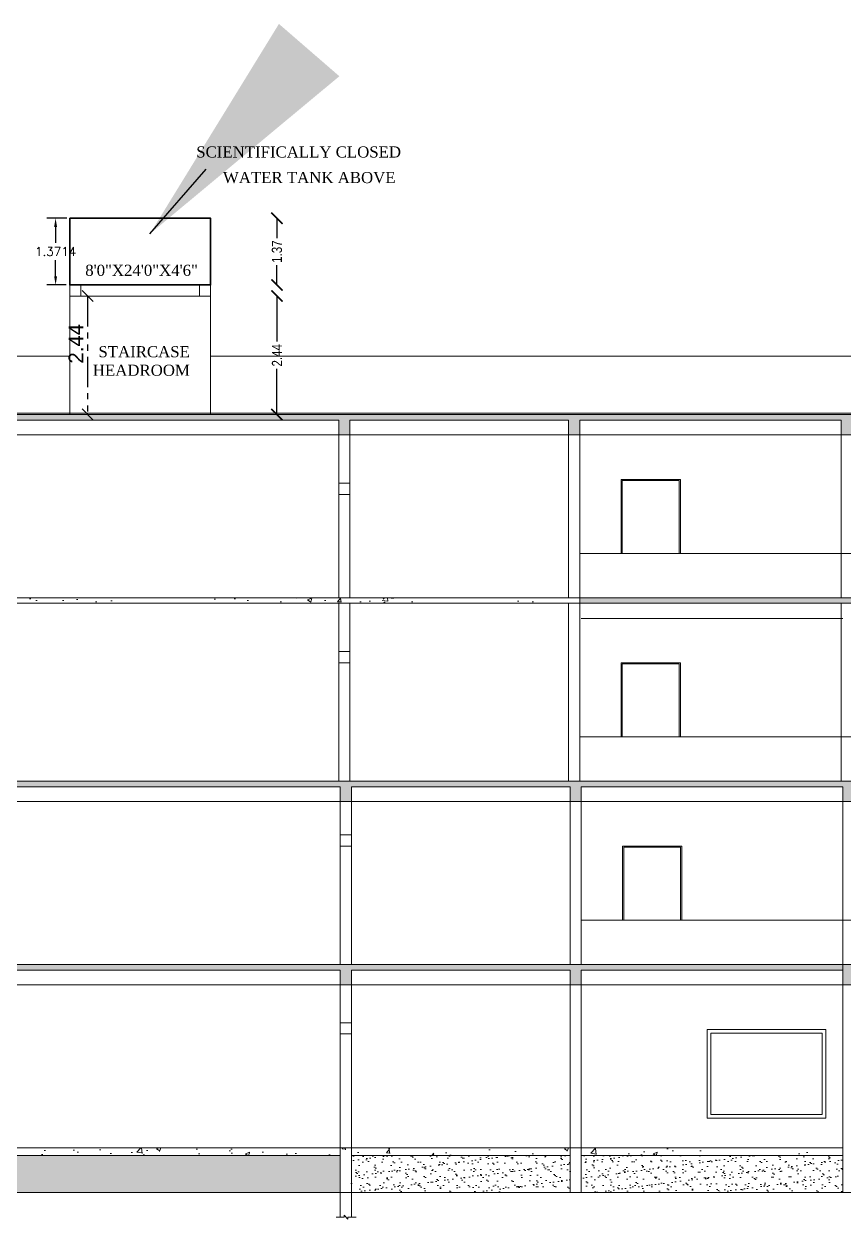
# Model space of a CAD drawing. Header units: metres. Extents: x 43 to 977, y 102 to 459.
# Drawn here: x 420.25 to 437.11, y 327.95 to 352.53 of the extents above; entities that cross this region are included whole.
import ezdxf
from ezdxf.enums import TextEntityAlignment as Align

# ---------------------------------------------------------------- set-up
doc = ezdxf.new("R2010")
doc.units = ezdxf.units.M
doc.header["$MEASUREMENT"] = 0
doc.header["$PDMODE"] = 3
doc.linetypes.add('HIDDEN2', pattern=[0.1875, 0.125, -0.0625])
doc.linetypes.add('PHANTOM2', pattern=[1.25, 0.625, -0.125, 0.125, -0.125, 0.125, -0.125])
doc.layers.get('0').update_dxf_attribs({"lineweight": 0})
doc.layers.get('Defpoints').update_dxf_attribs({"lineweight": 0})
for name, color, linetype, lineweight in [('BLK_1_ROOF_WATER_TANK_HT', 5, 'HIDDEN2', 5), ('BLK_1_STAIR_HEADROOM', 7, 'Continuous', 35), ('ILAND', 7, 'Continuous', 0), ('TE', 9, 'Continuous', 0), ('TEXT', 130, 'Continuous', 0), ('TKT', 3, 'Continuous', 0), ('WALL', 7, 'Continuous', 0)]:
    doc.layers.add(name, color=color, linetype=linetype, lineweight=lineweight)
doc.styles.add('ARIAL', font='arial.ttf')
doc.styles.add('ARIAL NARROW', font='')
doc.styles.get("Standard").update_dxf_attribs({"font": 'romans.shx'})
doc.styles.add('style2', font='romantic.ttf')
doc.styles.add('visa', font='swissc.ttf')
doc.styles.get('ARIAL NARROW').set_extended_font_data('Lydian BT')
doc.dimstyles.new('Copy of S-2', dxfattribs={"dimtxt": 10.5, "dimasz": 5, "dimexe": 2, "dimexo": 50, "dimgap": 5, "dimtad": 0, "dimtoh": 1, "dimdec": 1, "dimzin": 0, "dimdsep": 46, "dimlunit": 4, "dimtxsty": 'ARIAL NARROW', "dimcen": 0.09, "dimdle": 3, "dimse1": 1, "dimse2": 1, "dimclrd": 35, "dimclre": 35, "dimclrt": 5, "dimadec": 0, "dimazin": 0, "dimtfac": 1, "dimtdec": 1, "dimtofl": 0, "dimtmove": 0, "dimatfit": 3, "dimfxl": 0, "dimtolj": 1, "dimtzin": 0, "dimarcsym": 0})
doc.dimstyles.new('o3', dxfattribs={"dimscale": 0.23, "dimtxt": 0.9, "dimasz": 1, "dimexe": 5, "dimexo": 9, "dimgap": 0.23, "dimtad": 0, "dimzin": 3, "dimdsep": 46, "dimtxsty": 'visa', "dimblk": 'ARCHTICK', "dimcen": 0.09, "dimse1": 1, "dimse2": 1, "dimclrd": 7, "dimclre": 256, "dimclrt": 7, "dimadec": 0, "dimazin": 0, "dimtfac": 0.23, "dimtofl": 0, "dimtmove": 2, "dimatfit": 1, "dimldrblk": 'ARCHTICK', "dimfxl": 0, "dimtolj": 1, "dimtzin": 0, "dimarcsym": 0})
doc.dimstyles.new('OPEN SPACE', dxfattribs={"dimtxt": 0.3, "dimasz": 0.23, "dimexe": 0.1875, "dimexo": 0.0625, "dimgap": 0.09, "dimtad": 3, "dimzin": 0, "dimdsep": 46, "dimtxsty": 'ARIAL', "dimblk": 'OBLIQUE', "dimcen": 0.09, "dimse1": 1, "dimse2": 1, "dimclrd": 6, "dimclre": 6, "dimclrt": 7, "dimadec": 0, "dimazin": 0, "dimtfac": 0.5, "dimtix": 1, "dimtmove": 0, "dimatfit": 3, "dimfxl": 0, "dimtolj": 1, "dimtzin": 0, "dimarcsym": 0})
doc.dimstyles.get("Standard").update_dxf_attribs({"dimtxt": 0.18, "dimasz": 0.18, "dimexe": 0.18, "dimexo": 0.0625, "dimgap": 0.09, "dimtad": 0, "dimtih": 1, "dimtoh": 1, "dimdec": 4, "dimzin": 0, "dimdsep": 46, "dimtxsty": 'Standard', "dimcen": 0.09, "dimadec": 0, "dimazin": 0, "dimtfac": 1, "dimtdec": 4, "dimtofl": 0, "dimtmove": 0, "dimatfit": 3, "dimfxl": 0, "dimtolj": 1, "dimtzin": 0, "dimarcsym": 0})
pattern_1 = [(50, (-78852.2377, -9294.4721), (0.910783435, -0.079683226), [0.095235675, -1.047592425]), (355, (-78852.2377, -9294.4721), (-0.176187692, 0.955140341), [0.07618854, -0.83807394]), (100.4514445, (-78852.1618, -9294.4787), (0.73459574, 0.8754571055), [0.080937869, -0.890316564]), (46.1842, (-78852.2377, -9294.2181), (1.355192647, -0.210177872), [0.142853513, -1.571388637]), (96.6356355, (-78852.1248, -9294.2356), (1.18684215, 1.236944566), [0.121406873, -1.335475598]), (351.184164, (-78852.2377, -9294.2181), (1.18684215, 1.236944566), [0.11428281, -1.257110911]), (21, (-78852.11075, -9294.2816), (0.757957947, -0.511249091), [0.095235675, -1.047592425]), (326, (-78852.11075, -9294.2816), (0.308963998, 0.920802054), [0.07618854, -0.83807394]), (71.4514447, (-78852.0476, -9294.3242), (1.066921936, 0.409552961), [0.080937867, -0.890316564]), (37.5, (-78852.23773, -9294.47208), (0.0154406937, 0.4227116116), [0, -0.827915468, 0, -0.85077203, 0, -0.8412484625]), (7.5, (-78852.23773, -9294.4721), (0.3340480663, 0.5008275415), [0, -0.485067038, 0, -0.808868333, 0, -0.3206267725]), (327.5, (-78852.5209, -9294.47208), (0.6778525339, -0.0286403791), [0, -0.31745225, 0, -0.99045102, 0, -1.314252315]), (317.5, (-78852.6479, -9294.4721), (0.7405350465, 0.1271142075), [0, -0.412687925, 0, -0.657761062, 0, -0.933309615])]
pattern_2 = [(37.5, (-21064.46613, 9520.66284), (-0.0079989533, 0.2446698163), [0, -0.193010968, 0, -0.21586753, 0, -0.2063439625]), (7.5, (-21064.46613, 9520.66284), (0.224727839, 0.3583586473), [0, -0.104124338, 0, -0.173963833, 0, -0.0666649725]), (327.5, (-21064.62231, 9520.66284), (0.3954365363, 0.0007185917), [0, -0.06349045, 0, -0.22856562, 0, -0.298405115]), (317.5, (-21064.6223, 9520.66284), (0.381720662, 0.111448033), [0, -0.031745225, 0, -0.149837462, 0, -0.171424215])]
pattern_3 = [(50, (-21064.4661, 9520.6628), (0.910783435, -0.079683226), [0.095235675, -1.047592425]), (355, (-21064.4661, 9520.6628), (-0.176187692, 0.95514034), [0.07618854, -0.83807394]), (100.4514, (-21064.3902, 9520.6562), (0.73459642, 0.875456535), [0.080937867, -0.890316564]), (46.1842, (-21064.4661, 9520.9168), (1.35519229, -0.210177534), [0.14285351, -1.57138864]), (96.6356, (-21064.3532, 9520.8993), (1.186843115, 1.23694364), [0.121406804, -1.33547463]), (351.1842, (-21064.4661, 9520.9168), (1.18684215, 1.23694457), [0.11428281, -1.25711091]), (21, (-21064.33915, 9520.8533), (0.757957947, -0.51124909), [0.095235675, -1.047592425]), (326, (-21064.3391, 9520.8533), (0.308964, 0.920802054), [0.07618854, -0.83807394]), (71.4514, (-21064.276, 9520.8107), (1.066922256, 0.409552127), [0.080937867, -0.890316564]), (37.5, (-21064.46613, 9520.66284), (0.0154406937, 0.4227116116), [0, -0.827915468, 0, -0.85077203, 0, -0.841248463]), (7.5, (-21064.46613, 9520.66284), (0.334048066, 0.5008275415), [0, -0.485067038, 0, -0.808868333, 0, -0.320626772]), (327.5, (-21064.7493, 9520.66284), (0.677852534, -0.028640379), [0, -0.31745225, 0, -0.99045102, 0, -1.314252315]), (317.5, (-21064.8763, 9520.66284), (0.740535047, 0.127114208), [0, -0.412687925, 0, -0.657761062, 0, -0.933309615])]

# ---------------------------------------------------------------- blocks, each defined once
blk = doc.blocks.new('SITE_BR')
at = {"layer": 'WALL', "color": 1, "linetype": 'Continuous', "ltscale": 20}
for p, q in [((0, 6.7), (0, -20.1)), ((-6.2, -31.3), (6.2, -20.1)), ((0, -31.3), (-6.2, -31.3)), ((0, -20.1), (6.2, -20.1)), ((0, -58.1), (0, -31.3))]:
    blk.add_line(p, q, dxfattribs=at)
blk = doc.blocks.new('_ArchTick')
at = {"color": 0, "const_width": 0.15}
blk.add_lwpolyline([(-0.5, -0.5), (0.5, 0.5)], dxfattribs=at)
blk = doc.blocks.new('*D779')
at = {"layer": 'Defpoints', "color": 0, "lineweight": 30}
for p in [(424.087, 346.934), (424.163, 344.496), (425.452, 344.496)]:
    blk.add_point(p, dxfattribs=at)
at = {"layer": 'WALL', "color": 7, "lineweight": -2}
for p, q in [((425.452, 346.934), (425.452, 345.995)), ((425.452, 344.496), (425.452, 345.434))]:
    blk.add_line(p, q, dxfattribs=at)
at = {"layer": 'WALL', "color": 7, "lineweight": -2, "xscale": 0.23, "yscale": 0.23, "zscale": 0.23}
for p, rotation in [((425.452, 346.934), 90), ((425.452, 344.496), 270)]:
    blk.add_blockref('_ArchTick', p, dxfattribs=dict(at, rotation=rotation))
at = {"layer": 'WALL', "color": 7, "insert": (425.452, 345.715), "char_height": 0.207, "attachment_point": 5, "rotation": 90, "style": 'visa'}
blk.add_mtext('\\A1;2.44', dxfattribs=at)
blk = doc.blocks.new('*D780')
at = {"layer": 'Defpoints', "color": 0, "lineweight": 30}
for p in [(424.087, 348.534), (424.315, 347.162), (425.452, 347.162)]:
    blk.add_point(p, dxfattribs=at)
at = {"layer": 'WALL', "color": 7, "lineweight": -2}
for p, q in [((425.452, 348.534), (425.452, 348.124)), ((425.452, 347.162), (425.452, 347.571))]:
    blk.add_line(p, q, dxfattribs=at)
at = {"layer": 'WALL', "color": 7, "lineweight": -2, "xscale": 0.23, "yscale": 0.23, "zscale": 0.23}
for p, rotation in [((425.452, 348.534), 90), ((425.452, 347.162), 270)]:
    blk.add_blockref('_ArchTick', p, dxfattribs=dict(at, rotation=rotation))
at = {"layer": 'WALL', "color": 7, "insert": (425.452, 347.848), "char_height": 0.207, "attachment_point": 5, "rotation": 90, "style": 'visa'}
blk.add_mtext('\\A1;1.37', dxfattribs=at)
blk = doc.blocks.new('_Oblique')
at = {"color": 0, "linetype": 'ByBlock', "lineweight": -2}
blk.add_line((-0.5, -0.5), (0.5, 0.5), dxfattribs=at)
blk = doc.blocks.new('*D831')
at = {"layer": 'BLK_1_STAIR_HEADROOM', "color": 1, "linetype": 'PHANTOM2', "lineweight": -2}
blk.add_line((421.56, 346.934), (421.56, 344.496), dxfattribs=at)
at = {"layer": 'Defpoints', "color": 0, "lineweight": 80}
for p in [(421.192, 346.934), (420.851, 344.496), (421.56, 344.496)]:
    blk.add_point(p, dxfattribs=at)
at = {"layer": 'BLK_1_STAIR_HEADROOM', "color": 1, "lineweight": -2, "xscale": 0.23, "yscale": 0.23, "zscale": 0.23}
for p, rotation in [((421.56, 346.934), 90), ((421.56, 344.496), 270)]:
    blk.add_blockref('_Oblique', p, dxfattribs=dict(at, rotation=rotation))
at = {"layer": 'BLK_1_STAIR_HEADROOM', "color": 1, "lineweight": 30, "insert": (421.319, 345.952), "char_height": 0.3, "attachment_point": 5, "rotation": 90, "style": 'ARIAL'}
blk.add_mtext('\\A1;2.44', dxfattribs=at)
blk = doc.blocks.new('*D849')
at = {"layer": 'BLK_1_ROOF_WATER_TANK_HT', "color": 0, "linetype": 'ByBlock', "lineweight": -2}
for p, q in [((421.129, 348.534), (420.721, 348.534)), ((420.901, 348.354), (420.901, 348.028)), ((420.901, 347.342), (420.901, 347.668)), ((421.118, 347.162), (420.721, 347.162))]:
    blk.add_line(p, q, dxfattribs=at)
at = {"layer": 'BLK_1_ROOF_WATER_TANK_HT', "color": 0, "linetype": 'ByBlock', "lineweight": 30}
for points in [[(420.871, 348.354), (420.931, 348.354), (420.901, 348.534)], [(420.871, 347.342), (420.931, 347.342), (420.901, 347.162)]]:
    blk.add_solid(points, dxfattribs=at)
at = {"layer": 'Defpoints', "color": 0, "linetype": 'ByBlock', "lineweight": 30}
for p in [(421.192, 348.534), (420.901, 347.162), (421.181, 347.162)]:
    blk.add_point(p, dxfattribs=at)
at = {"layer": 'BLK_1_ROOF_WATER_TANK_HT', "color": 0, "linetype": 'ByBlock', "lineweight": 35, "insert": (420.901, 347.848), "char_height": 0.18, "attachment_point": 5}
blk.add_mtext('\\A1;1.3714', dxfattribs=at)

msp = doc.modelspace()

# ---------------------------------------------------------------- hatches: boundary and pattern name
at = {"layer": 'ILAND'}
h = msp.add_hatch(dxfattribs=at)
h.set_pattern_fill('AR-CONC', scale=0.126981, style=0)
h.set_pattern_definition([(50, (-21064.4973, 9528.2042), (0.910783435, -0.079683226), [0.095235675, -1.047592425]), (355, (-21064.4973, 9528.2042), (-0.176187692, 0.95514034), [0.07618854, -0.83807394]), (100.4514, (-21064.4214, 9528.1975), (0.73459642, 0.875456535), [0.080937867, -0.890316564]), (46.1842, (-21064.4973, 9528.4581), (1.35519229, -0.210177534), [0.14285351, -1.57138864]), (96.6356, (-21064.3843, 9528.4406), (1.186843115, 1.23694364), [0.121406804, -1.33547463]), (351.1842, (-21064.4973, 9528.4581), (1.18684215, 1.23694457), [0.11428281, -1.25711091]), (21, (-21064.3703, 9528.39464), (0.757957947, -0.51124909), [0.095235675, -1.047592425]), (326, (-21064.3703, 9528.3946), (0.308964, 0.920802054), [0.07618854, -0.83807394]), (71.4514, (-21064.3071, 9528.352), (1.066922256, 0.409552127), [0.080937867, -0.890316564]), (37.5, (-21064.49727, 9528.20417), (0.0154406937, 0.4227116116), [0, -0.827915468, 0, -0.85077203, 0, -0.841248463]), (7.5, (-21064.49727, 9528.20417), (0.334048066, 0.5008275415), [0, -0.485067038, 0, -0.808868333, 0, -0.320626772]), (327.5, (-21064.78044, 9528.20417), (0.677852534, -0.028640379), [0, -0.31745225, 0, -0.99045102, 0, -1.314252315]), (317.5, (-21064.9074, 9528.20417), (0.740535047, 0.127114208), [0, -0.412687925, 0, -0.657761062, 0, -0.933309615])])
h.paths.add_polyline_path([(454.23614, 344.07656), (454.46231, 344.07656), (454.46231, 344.38131), (457.20852, 344.38131), (457.20852, 344.07656), (457.42491, 344.07656), (457.42491, 344.38131), (460.58325, 344.38131), (460.58325, 344.07656), (460.81182, 344.07656), (460.81182, 344.38131), (463.75696, 344.38131), (463.75696, 344.07656), (463.98553, 344.07656), (463.98553, 344.49559), (413.98376, 344.49559), (413.98376, 344.07656), (414.21232, 344.07656), (414.21232, 344.38131), (426.72379, 344.38131), (426.72379, 344.07656), (426.95236, 344.07656), (426.95236, 344.38131), (431.44748, 344.38131), (431.44748, 344.07656), (431.67605, 344.07656), (431.67605, 344.38131), (437.05468, 344.38131), (437.05468, 344.07656), (437.28324, 344.07656), (437.28324, 344.38131), (437.30864, 344.38131), (437.30864, 344.07656), (437.5372, 344.07656), (437.5372, 344.38131), (441.11181, 344.38131), (441.11181, 344.07656), (441.34037, 344.07656), (441.34037, 344.38131), (444.47507, 344.38131), (444.47507, 344.07656), (444.7034, 344.07656), (444.7034, 344.38131), (447.68927, 344.38131), (447.68927, 344.07656), (447.91679, 344.07656), (447.91679, 344.38131), (451.0153, 344.38131), (451.0153, 344.07656), (451.24147, 344.07656), (451.24147, 344.38131), (454.23614, 344.38131)])
h.paths.add_polyline_path([(437.06767, 344.06231), (438.586, 344.06231), (438.586, 344.37746), (437.06767, 344.37746)], flags=9)
h = msp.add_hatch(dxfattribs=at)
h.set_pattern_fill('AR-CONC', scale=0.126981, style=0)
h.set_pattern_definition([(50, (-21064.4973, 9528.2042), (0.910783435, -0.079683226), [0.095235675, -1.047592425]), (355, (-21064.4973, 9528.2042), (-0.176187692, 0.95514034), [0.07618854, -0.83807394]), (100.4514, (-21064.4214, 9528.1975), (0.73459642, 0.875456535), [0.080937867, -0.890316564]), (46.1842, (-21064.4973, 9528.4581), (1.35519229, -0.210177534), [0.14285351, -1.57138864]), (96.6356, (-21064.3843, 9528.4406), (1.186843115, 1.23694364), [0.121406804, -1.33547463]), (351.1842, (-21064.4973, 9528.4581), (1.18684215, 1.23694457), [0.11428281, -1.25711091]), (21, (-21064.3703, 9528.39464), (0.757957947, -0.51124909), [0.095235675, -1.047592425]), (326, (-21064.3703, 9528.3946), (0.308964, 0.920802054), [0.07618854, -0.83807394]), (71.4514, (-21064.3071, 9528.352), (1.066922256, 0.409552127), [0.080937867, -0.890316564]), (37.5, (-21064.49727, 9528.20417), (0.0154406937, 0.4227116116), [0, -0.827915468, 0, -0.85077203, 0, -0.841248463]), (7.5, (-21064.49727, 9528.20417), (0.334048066, 0.5008275415), [0, -0.485067038, 0, -0.808868333, 0, -0.320626772]), (327.5, (-21064.78044, 9528.20417), (0.677852534, -0.028640379), [0, -0.31745225, 0, -0.99045102, 0, -1.314252315]), (317.5, (-21064.9074, 9528.20417), (0.740535047, 0.127114208), [0, -0.412687925, 0, -0.657761062, 0, -0.933309615])])
h.paths.add_polyline_path([(454.23614, 344.07656), (454.46231, 344.07656), (454.46231, 344.38131), (457.20852, 344.38131), (457.20852, 344.07656), (457.42491, 344.07656), (457.42491, 344.38131), (460.58325, 344.38131), (460.58325, 344.07656), (460.81182, 344.07656), (460.81182, 344.38131), (463.75696, 344.38131), (463.75696, 344.07656), (463.98553, 344.07656), (463.98553, 344.49559), (413.98376, 344.49559), (413.98376, 344.07656), (414.21232, 344.07656), (414.21232, 344.38131), (426.72379, 344.38131), (426.72379, 344.07656), (426.95236, 344.07656), (426.95236, 344.38131), (431.44748, 344.38131), (431.44748, 344.07656), (431.67605, 344.07656), (431.67605, 344.38131), (437.05468, 344.38131), (437.05468, 344.07656), (437.28324, 344.07656), (437.28324, 344.38131), (437.30864, 344.38131), (437.30864, 344.07656), (437.5372, 344.07656), (437.5372, 344.38131), (441.11181, 344.38131), (441.11181, 344.07656), (441.34037, 344.07656), (441.34037, 344.38131), (444.47507, 344.38131), (444.47507, 344.07656), (444.7034, 344.07656), (444.7034, 344.38131), (447.68927, 344.38131), (447.68927, 344.07656), (447.91679, 344.07656), (447.91679, 344.38131), (451.0153, 344.38131), (451.0153, 344.07656), (451.24147, 344.07656), (451.24147, 344.38131), (454.23614, 344.38131)])
h.paths.add_polyline_path([(437.06767, 344.06231), (438.586, 344.06231), (438.586, 344.37746), (437.06767, 344.37746)], flags=9)
h = msp.add_hatch(dxfattribs=at)
h.set_pattern_fill('AR-CONC', scale=0.126981, style=0)
h.set_pattern_definition(pattern_1)
h.paths.add_polyline_path([(431.67605, 340.72426), (414.21232, 340.72426), (414.21232, 340.61426), (431.67605, 340.61426)])
h = msp.add_hatch(dxfattribs=at)
h.set_pattern_fill('AR-CONC', scale=0.126981, style=0)
h.set_pattern_definition(pattern_1)
h.paths.add_polyline_path([(471.91128, 340.72426), (431.67605, 340.72426), (431.67605, 340.61426), (471.91128, 340.61426)])
h = msp.add_hatch(dxfattribs=at)
h.set_pattern_fill('AR-CONC', scale=0.126981, style=0)
h.set_pattern_definition(pattern_3)
h.paths.add_polyline_path([(454.26729, 336.53522), (454.49345, 336.53522), (454.49345, 336.83998), (457.23966, 336.83998), (457.23966, 336.53522), (457.45605, 336.53522), (457.45605, 336.83998), (460.61439, 336.83998), (460.61439, 336.53522), (460.84296, 336.53522), (460.84296, 336.83998), (463.78811, 336.83998), (463.78811, 336.53522), (464.01667, 336.53522), (464.01667, 336.95426), (414.0149, 336.95426), (414.0149, 336.53522), (414.24346, 336.53522), (414.24346, 336.83998), (426.75494, 336.83998), (426.75494, 336.53522), (426.9835, 336.53522), (426.9835, 336.83998), (431.47863, 336.83998), (431.47863, 336.53522), (431.70719, 336.53522), (431.70719, 336.83998), (437.08582, 336.83998), (437.08582, 336.53522), (437.31438, 336.53522), (437.31438, 336.83998), (437.33978, 336.83998), (437.33978, 336.53522), (437.56835, 336.53522), (437.56835, 336.83998), (441.14295, 336.83998), (441.14295, 336.53522), (441.37152, 336.53522), (441.37152, 336.83998), (444.50622, 336.83998), (444.50622, 336.53522), (444.73455, 336.53522), (444.73455, 336.83998), (447.72042, 336.83998), (447.72042, 336.53522), (447.94794, 336.53522), (447.94794, 336.83998), (451.04645, 336.83998), (451.04645, 336.53522), (451.27261, 336.53522), (451.27261, 336.83998), (454.26729, 336.83998)])
h.paths.add_polyline_path([(437.09881, 336.52098), (438.61714, 336.52098), (438.61714, 336.83613), (437.09881, 336.83613)], flags=9)
h = msp.add_hatch(dxfattribs=at)
h.set_pattern_fill('AR-CONC', scale=0.126981, style=0)
h.set_pattern_definition(pattern_3)
h.paths.add_polyline_path([(426.75494, 332.76389), (426.9835, 332.76389), (426.9835, 333.06864), (431.47863, 333.06864), (431.47863, 332.76389), (431.70719, 332.76389), (431.70719, 333.06864), (437.08582, 333.06864), (437.08582, 333.18293), (426.9835, 333.18293), (414.0149, 333.18293), (414.0149, 332.76389), (414.24346, 332.76389), (414.24346, 333.06864), (426.75494, 333.06864)])
h = msp.add_hatch(dxfattribs=at)
h.set_pattern_fill('AR-CONC', scale=0.126981, style=0)
h.set_pattern_definition(pattern_3)
h.paths.add_polyline_path([(444.73455, 333.06864), (447.72042, 333.06864), (447.72042, 332.76389), (447.94794, 332.76389), (447.94794, 333.06864), (451.04645, 333.06864), (451.04645, 332.76389), (451.27261, 332.76389), (451.27261, 333.06864), (454.26729, 333.06864), (454.26729, 332.76389), (454.49345, 332.76389), (454.49345, 333.06864), (457.23966, 333.06864), (457.23966, 332.76389), (457.45605, 332.76389), (457.45605, 333.06864), (460.61439, 333.06864), (460.61439, 332.76389), (460.84296, 332.76389), (460.84296, 333.06864), (463.78811, 333.06864), (463.78811, 332.76389), (464.01667, 332.76389), (464.01667, 333.18293), (437.08582, 333.18293), (437.08582, 332.76389), (437.56835, 332.76389), (437.56835, 333.06864), (441.14295, 333.06864), (441.14295, 332.76389), (441.37152, 332.76389), (441.37152, 333.06864), (444.50622, 333.06864), (444.50622, 332.76389), (444.73455, 332.76389)])
h.paths.add_polyline_path([(437.34789, 332.74965), (438.86622, 332.74965), (438.86622, 333.06479), (437.34789, 333.06479)], flags=9)
h = msp.add_hatch(dxfattribs=at)
h.set_pattern_fill('AR-SAND', scale=0.126981, style=0)
h.set_pattern_definition(pattern_2)
h.paths.add_polyline_path([(426.75494, 328.49733), (426.75494, 329.25922), (414.24346, 329.25922), (414.24346, 328.49733)])
h = msp.add_hatch(dxfattribs=at)
h.set_pattern_fill('AR-SAND', scale=0.126981, style=0)
h.set_pattern_definition(pattern_2)
h.paths.add_polyline_path([(431.47863, 328.49733), (431.47863, 329.25922), (426.9835, 329.25922), (426.9835, 328.49733)])
h = msp.add_hatch(dxfattribs=at)
h.set_pattern_fill('AR-SAND', scale=0.126981, style=0)
h.set_pattern_definition(pattern_2)
h.paths.add_polyline_path([(431.70719, 329.25922), (431.70719, 328.49733), (437.08582, 328.49733), (437.08582, 329.25922)])
at = {"layer": 'WALL'}
h = msp.add_hatch(dxfattribs=at)
h.set_pattern_fill('AR-CONC', scale=0.126981, style=0)
h.set_pattern_definition([(50, (-12104.3563, 5436.4742), (0.910783435, -0.079683226), [0.095235675, -1.047592425]), (355, (-12104.3563, 5436.4742), (-0.17618769, 0.95514034), [0.07618854, -0.83807394]), (100.4514, (-12104.2804, 5436.46755), (0.73459642, 0.875456535), [0.08093787, -0.890316564]), (46.1842, (-12104.3563, 5436.7282), (1.35519229, -0.21017753), [0.14285351, -1.57138864]), (96.6356, (-12104.2433, 5436.7106), (1.18684312, 1.23694364), [0.1214068, -1.33547463]), (351.1842, (-12104.3563, 5436.7282), (1.18684215, 1.23694457), [0.11428281, -1.25711091]), (21, (-12104.2293, 5436.6647), (0.757957947, -0.51124909), [0.095235675, -1.047592425]), (326, (-12104.2293, 5436.6647), (0.308964, 0.920802054), [0.07618854, -0.83807394]), (71.4514, (-12104.1661, 5436.6221), (1.066922256, 0.40955213), [0.08093787, -0.890316564]), (37.5, (-12104.35627, 5436.4742), (0.015440694, 0.422711612), [0, -0.827915468, 0, -0.85077203, 0, -0.841248463]), (7.5, (-12104.35627, 5436.4742), (0.334048066, 0.500827541), [0, -0.485067038, 0, -0.808868333, 0, -0.320626772]), (327.5, (-12104.63943, 5436.4742), (0.677852534, -0.028640379), [0, -0.31745225, 0, -0.99045102, 0, -1.314252315]), (317.5, (-12104.7664, 5436.4742), (0.740535047, 0.127114208), [0, -0.412687925, 0, -0.657761062, 0, -0.933309615])])
h.paths.add_polyline_path([(414.24346, 329.41159), (414.24346, 329.25922), (426.12888, 329.25922), (426.12888, 329.41159)])
h = msp.add_hatch(dxfattribs=at)
h.set_pattern_fill('AR-CONC', scale=0.126981, style=0)
h.set_pattern_definition([(50, (-12104.3397, 5436.4742), (0.910783435, -0.079683226), [0.095235675, -1.047592425]), (355, (-12104.3397, 5436.4742), (-0.17618769, 0.95514034), [0.07618854, -0.83807394]), (100.4514, (-12104.2638, 5436.46755), (0.73459642, 0.875456535), [0.08093787, -0.890316564]), (46.1842, (-12104.3397, 5436.7282), (1.35519229, -0.21017753), [0.14285351, -1.57138864]), (96.6356, (-12104.2268, 5436.7106), (1.18684312, 1.23694364), [0.1214068, -1.33547463]), (351.1842, (-12104.3397, 5436.7282), (1.18684215, 1.23694457), [0.11428281, -1.25711091]), (21, (-12104.2127, 5436.6647), (0.757957947, -0.51124909), [0.095235675, -1.047592425]), (326, (-12104.2127, 5436.6647), (0.308964, 0.920802054), [0.07618854, -0.83807394]), (71.4514, (-12104.1496, 5436.6221), (1.066922256, 0.40955213), [0.08093787, -0.890316564]), (37.5, (-12104.3397, 5436.4742), (0.015440694, 0.422711612), [0, -0.827915468, 0, -0.85077203, 0, -0.841248463]), (7.5, (-12104.3397, 5436.4742), (0.334048066, 0.500827541), [0, -0.485067038, 0, -0.808868333, 0, -0.320626772]), (327.5, (-12104.62288, 5436.4742), (0.677852534, -0.028640379), [0, -0.31745225, 0, -0.99045102, 0, -1.314252315]), (317.5, (-12104.74986, 5436.4742), (0.740535047, 0.127114208), [0, -0.412687925, 0, -0.657761062, 0, -0.933309615])])
h.paths.add_polyline_path([(426.37399, 329.41159), (426.37399, 329.25922), (436.7871, 329.25922), (436.7871, 329.41159)])

# ---------------------------------------------------------------- linework, layer by layer
at = {"layer": 'BLK_1_ROOF_WATER_TANK_HT', "color": 235, "linetype": 'ByBlock', "lineweight": 35}
msp.add_lwpolyline([(421.19155, 348.53358), (424.08672, 348.53358), (424.08672, 347.16219), (421.19155, 347.16219)], close=True, dxfattribs=at)
at = {"layer": 'ILAND', "color": 5}
for p, q in [((421.19155, 348.53358), (421.19155, 344.49559)), ((431.67605, 341.33082), (431.67605, 340.41656)), ((431.67605, 337.86852), (431.67605, 336.95426)), ((431.70719, 334.09719), (431.70719, 333.18293))]:
    msp.add_line(p, q, dxfattribs=at)
for points in [[(431.44748, 340.72426), (431.44748, 344.38131)], [(431.67605, 344.38131), (431.67605, 340.72426)], [(431.44748, 337.86852), (431.44748, 340.61426)], [(431.67605, 340.61426), (431.67605, 336.95426), (431.44748, 336.95426), (431.44748, 337.86852)], [(431.47863, 334.09719), (431.47863, 336.83998)], [(431.70719, 336.83998), (431.70719, 333.18293), (431.47863, 333.18293), (431.47863, 334.09719)], [(431.47863, 329.41159), (431.47863, 333.06864)], [(431.70719, 333.06864), (431.70719, 328.49733), (431.47863, 328.49733), (431.47863, 329.41159)]]:
    msp.add_lwpolyline(points, dxfattribs=at)
at = {"layer": 'TE'}
for p, q in [((424.08672, 348.53358), (421.19155, 348.53358)), ((424.08672, 347.16219), (421.19155, 347.16219)), ((421.42012, 347.16219), (421.42012, 346.93363)), ((423.85815, 346.93363), (423.85815, 347.16219)), ((424.08672, 346.93363), (421.19155, 346.93363))]:
    msp.add_line(p, q, dxfattribs=at)
at = {"layer": 'TKT', "color": 5}
for p, q in [((437.05468, 344.38131), (437.05468, 340.72426)), ((437.05468, 340.61426), (437.05468, 336.95426)), ((437.08582, 336.83998), (437.08582, 333.18293)), ((437.08582, 333.18293), (437.08582, 328.49733)), ((426.75494, 329.25922), (414.24346, 329.25922)), ((431.47863, 329.25922), (426.9835, 329.25922)), ((437.08582, 329.25922), (431.70719, 329.25922))]:
    msp.add_line(p, q, dxfattribs=at)
at = {"layer": 'WALL', "color": 5}
for p, q in [((424.08672, 344.49559), (424.08672, 348.53358)), ((426.72379, 340.72426), (426.72379, 344.38131)), ((426.72379, 340.72426), (426.72379, 344.38131)), ((426.95236, 340.72426), (426.95236, 344.38131)), ((426.95236, 340.72426), (426.95236, 344.38131)), ((437.05468, 340.72426), (437.05468, 344.38131)), ((437.05468, 340.72426), (437.05468, 344.38131)), ((426.95236, 342.85459), (426.72379, 342.85459)), ((426.72379, 336.95426), (426.72379, 340.61426)), ((426.72379, 336.95426), (426.72379, 340.61426)), ((426.95236, 337.02507), (426.95236, 340.61426)), ((426.95236, 336.95426), (426.95236, 340.61426)), ((437.05468, 336.95426), (437.05468, 340.61426)), ((437.05468, 336.95426), (437.05468, 340.61426)), ((426.95236, 339.39229), (426.72379, 339.39229)), ((426.72379, 336.95426), (426.72379, 338.43994)), ((426.95236, 336.95426), (426.95236, 338.43994)), ((426.75494, 333.18293), (426.75494, 336.83998)), ((426.75494, 333.18293), (426.75494, 336.83998)), ((426.9835, 333.25373), (426.9835, 336.83998)), ((426.9835, 333.18293), (426.9835, 336.83998)), ((437.08582, 333.18293), (437.08582, 336.83998)), ((437.08582, 333.18293), (437.08582, 336.83998)), ((426.9835, 335.62096), (426.75494, 335.62096)), ((426.75494, 333.18293), (426.75494, 334.6686)), ((426.9835, 333.18293), (426.9835, 334.6686)), ((426.75494, 328.49733), (426.75494, 333.06864)), ((426.75494, 327.98796), (426.75494, 333.06864)), ((426.75494, 332.26866), (426.75494, 333.06864)), ((426.75494, 332.26866), (426.75494, 333.06864)), ((426.9835, 328.49733), (426.9835, 333.06864)), ((426.9835, 327.98796), (426.9835, 333.06864)), ((426.9835, 332.26866), (426.9835, 333.06864)), ((426.9835, 332.26866), (426.9835, 333.06864)), ((437.08582, 328.49733), (437.08582, 333.06864)), ((437.08582, 328.49733), (437.08582, 333.06864)), ((426.9835, 331.7593), (426.75494, 331.7593)), ((426.75494, 328.49733), (426.75494, 330.89727)), ((426.9835, 328.49733), (426.9835, 330.89727)), ((437.08582, 328.49733), (437.08582, 330.89727))]:
    msp.add_line(p, q, dxfattribs=at)
at = {"layer": 'WALL'}
for p, q in [((421.19155, 346.93363), (424.08672, 346.93363)), ((413.98376, 345.69559), (421.19155, 345.69559)), ((424.08672, 345.69559), (530.6475, 345.69559)), ((413.98376, 344.49559), (534.79562, 344.49559)), ((413.98376, 344.49559), (534.79562, 344.49559)), ((414.21232, 344.52099), (467.18878, 344.52099)), ((414.21232, 344.38131), (426.72379, 344.38131)), ((414.21232, 344.38131), (426.72379, 344.38131)), ((426.95236, 344.38131), (431.44748, 344.38131)), ((426.95236, 344.38131), (431.44748, 344.38131)), ((431.67605, 344.38131), (437.05468, 344.38131)), ((431.67605, 344.38131), (437.05468, 344.38131)), ((413.98376, 344.07656), (466.81143, 344.07656)), ((413.98376, 344.07656), (466.81143, 344.07656)), ((431.67605, 341.63852), (470.27151, 341.63852)), ((414.0149, 340.72426), (534.82676, 340.72426)), ((413.98376, 340.61426), (534.82676, 340.61426)), ((431.70719, 340.30227), (437.08582, 340.30227)), ((431.67605, 337.86852), (470.27151, 337.86852)), ((414.0149, 336.95426), (534.82676, 336.95426)), ((414.24346, 336.83998), (426.75494, 336.83998)), ((426.9835, 336.83998), (431.47863, 336.83998)), ((431.70719, 336.83998), (437.08582, 336.83998)), ((414.0149, 336.53522), (466.84258, 336.53522)), ((431.70719, 334.09719), (470.30266, 334.09719)), ((414.0149, 333.18293), (534.82676, 333.18293)), ((426.9835, 333.18293), (481.37742, 333.18293)), ((426.9835, 333.18293), (436.77055, 333.18293)), ((436.99911, 333.18293), (446.90299, 333.18293)), ((414.24346, 333.06864), (426.75494, 333.06864)), ((426.9835, 333.06864), (431.47863, 333.06864)), ((431.70719, 333.06864), (437.08582, 333.06864)), ((414.0149, 332.76389), (534.82676, 332.76389)), ((414.24346, 329.41159), (426.75494, 329.41159)), ((414.24346, 329.41159), (426.75494, 329.41159)), ((425.76032, 329.41159), (437.08582, 329.41159)), ((426.9835, 329.41159), (436.77055, 329.41159)), ((414.24346, 329.25922), (426.75494, 329.25922)), ((426.9835, 329.25922), (431.47863, 329.25922)), ((426.9835, 329.25922), (431.47863, 329.25922)), ((431.70719, 329.25922), (436.77055, 329.25922)), ((431.70719, 329.25922), (436.77055, 329.25922)), ((410.30835, 328.49733), (536.31007, 328.49733))]:
    msp.add_line(p, q, dxfattribs=at)
at = {"layer": 'WALL', "color": 5}
for points in [[(426.72379, 342.85459), (426.95236, 342.85459), (426.95236, 343.08315), (426.72379, 343.08315)], [(426.72379, 339.39229), (426.95236, 339.39229), (426.95236, 339.62086), (426.72379, 339.62086)], [(426.75494, 335.62096), (426.9835, 335.62096), (426.9835, 335.84953), (426.75494, 335.84953)], [(426.75494, 331.7593), (426.9835, 331.7593), (426.9835, 331.98786), (426.75494, 331.98786)]]:
    msp.add_lwpolyline(points, close=True, dxfattribs=at)
at = {"layer": 'WALL', "color": 1}
for points in [[(432.52738, 341.63852), (432.52738, 343.16229), (433.7464, 343.16229), (433.7464, 341.63852)], [(432.55278, 341.63852), (432.55278, 343.1369), (433.721, 343.1369), (433.721, 341.63852)], [(432.52738, 337.86852), (432.52738, 339.39229), (433.7464, 339.39229), (433.7464, 337.86852)], [(432.55278, 337.86852), (432.55278, 339.3669), (433.721, 339.3669), (433.721, 337.86852)], [(432.55853, 334.09719), (432.55853, 335.62096), (433.77754, 335.62096), (433.77754, 334.09719)], [(432.58392, 334.09719), (432.58392, 335.59556), (433.75215, 335.59556), (433.75215, 334.09719)]]:
    msp.add_lwpolyline(points, dxfattribs=at)
at = {"layer": 'WALL'}
for points in [[(434.29873, 331.84963), (436.73677, 331.84963), (436.73677, 330.0211), (434.29873, 330.0211)], [(434.37492, 331.77344), (436.66058, 331.77344), (436.66058, 330.09729), (434.37492, 330.09729)]]:
    msp.add_lwpolyline(points, close=True, dxfattribs=at)

# ---------------------------------------------------------------- block references
at = {"layer": 'WALL', "color": 5, "xscale": 0.006349045, "yscale": 0.006349045, "zscale": 0.006349045, "rotation": 270}
msp.add_blockref('SITE_BR', (427.03568, 327.98796), dxfattribs=at)

# ---------------------------------------------------------------- texts
at = {"layer": 'TEXT', "color": 4, "style": 'style2'}
for s, p in [('SCIENTIFICALLY CLOSED', (425.89778, 349.78236)), ('WATER TANK ABOVE', (426.11634, 349.25651)), ('8\'0"X24\'0"X4\'6"', (422.66863, 347.34848))]:
    msp.add_text(s, height=0.2285656, dxfattribs=at).set_placement(p, align=Align.CENTER)
at = {"layer": 'TEXT', "color": 4, "insert": (423.66148, 345.90258), "char_height": 0.228566, "width": 1.7278645, "attachment_point": 3, "style": 'style2'}
msp.add_mtext('STAIRCASE\\PHEADROOM', dxfattribs=at)

# ---------------------------------------------------------------- dimensions: what is measured, and where the dimension line sits
at = {"layer": 'BLK_1_ROOF_WATER_TANK_HT', "color": 235, "linetype": 'ByBlock', "lineweight": 35}
dim = msp.add_linear_dim(base=(420.90097, 347.16219), p1=(421.19155, 348.53358), p2=(421.18083, 347.16219), angle=90, dimstyle='Standard', dxfattribs=at)
dim.commit()
dim.dimension.update_dxf_attribs({"geometry": '*D849', "text_midpoint": (420.90097, 347.84789)})
at = {"layer": 'BLK_1_STAIR_HEADROOM', "color": 1, "lineweight": 30}
dim = msp.add_linear_dim(base=(421.55979, 344.49559), p1=(421.19155, 346.93363), p2=(420.85074, 344.49559), angle=90, dimstyle='OPEN SPACE', override={"dimpost": '\\X', "dimclrd": 1, "dimclrt": 1, "dimfxl": 0, "dimarcsym": 2}, dxfattribs=at)
dim.commit()
dim.dimension.update_dxf_attribs({"geometry": '*D831', "text_midpoint": (421.55979, 345.95221), "dimtype": 160})
at = {"layer": 'WALL'}
for base, p1, p2, picture, middle in [((425.45221, 347.16219), (424.08672, 348.53358), (424.31528, 347.16219), '*D780', (425.45221, 347.84789)), ((425.45221, 344.49559), (424.08672, 346.93363), (424.16297, 344.49559), '*D779', (425.45221, 345.71461))]:
    dim = msp.add_linear_dim(base=base, p1=p1, p2=p2, angle=90, dimstyle='o3', override={"dimpost": '\\X'}, dxfattribs=at)
    dim.commit()
    dim.dimension.update_dxf_attribs({"geometry": picture, "text_midpoint": middle})

# ---------------------------------------------------------------- leaders
at = {"layer": 'ILAND', "color": 5, "ltscale": 45}
msp.add_leader([(422.84016, 348.21318), (423.99455, 349.54571)], dimstyle='Copy of S-2', override={"dimgap": 5, "dimtad": 0}, dxfattribs=at)

doc.saveas('drawing.dxf')
